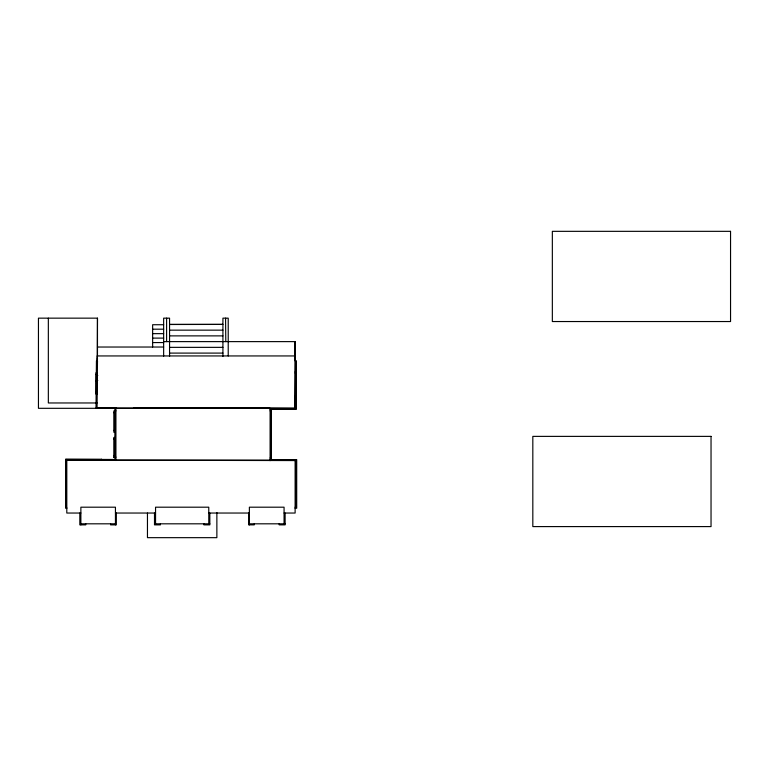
<?xml version="1.0" encoding="UTF-8"?>
<svg xmlns="http://www.w3.org/2000/svg" width="769" height="769" viewBox="0 0 769 769"><rect width="100%" height="100%" fill="white"/><g stroke="black" fill="none" stroke-linecap="round" stroke-linejoin="round"><path stroke-width="1.15" d="M295.238 360.671L295.296 341.619L163.643 341.619M97.259 361.151L97.471 318.155L38.45 318.155L38.45 408.31L114.744 408.31L96.106 408.32L96.74 408.31M97.375 361.449L97.394 357.796M115.917 408.156L97.057 408.301L97.48 360.911L96.433 360.901L96.01 408.291L115.917 408.281M97.057 408.31L114.802 408.022M96.106 408.32L295.296 408.426L138.42 407.954M169.555 324.499L222.923 324.412L169.555 324.412M163.643 324.729L152.637 324.729L152.637 347.03M152.637 329.19L163.643 329.19M169.555 330.151L222.923 330.151M152.637 333.65L163.643 333.65M169.555 335.88L222.923 335.88M152.637 338.11L163.643 338.11M152.637 342.57L163.643 342.57M97.471 347.03L163.643 347.03M169.555 347.357L222.923 347.357M169.555 353.096L222.923 353.096M295.296 360.911L296.344 360.911L296.344 409.358L270.102 409.358M97.375 361.959L97.471 358.517M295.296 371.465L296.344 371.465M295.296 372.388L296.344 372.388M295.296 373.205L296.344 373.205M295.815 374.138L296.344 374.138M96.029 374.493L97.077 374.493M96.548 375.185L97.077 375.185M97.077 375.541L97.778 375.541M97.077 380.424L97.778 380.424M96.029 380.78L97.077 380.78M97.077 381.126L97.384 383.414M96.029 392.036L96.548 392.084M96.029 392.19L96.548 392.142M97.077 393.834L96.029 393.834L97.077 393.939M295.815 396.083L296.344 396.083M295.296 396.17L296.344 396.17M295.296 397.823L296.344 397.823M295.296 397.919L296.344 397.919M97.057 402.966L48.341 402.966L48.341 318.155M296.344 408.31L137.286 407.954M271.274 408.829L295.815 408.829L295.815 360.911M115.917 410.848L113.822 410.982L113.822 432.226L114.869 432.178M270.102 410.848L270.803 410.848L270.803 457.988L270.102 457.988M113.822 412.674L114.35 412.674M113.822 430.429L114.35 430.429M114.869 437.426L113.822 437.484L113.822 457.315L114.869 457.315M113.822 457.267L115.917 457.142M101.489 459.372L65.75 459.333L114.869 459.478L114.869 408.156M270.102 459.622L296.699 459.622L296.699 508.232L295.065 508.232M66.797 459.833L66.096 459.833L66.096 507.886L66.797 507.886M271.274 459.977L295.825 459.977M80.87 513.038L66.797 513.038L66.797 460.141L295.123 460.141M65.75 460.295L66.797 460.285M66.797 460.487L65.75 460.4L66.797 460.535M295.123 460.669L295.652 460.669M295.123 507.194L295.652 507.194L295.652 459.622M66.797 508.232L65.75 508.232L65.75 459.237M115.446 513.038L155.549 513.038M208.774 513.038L249.377 513.038M284.069 513.038L295.123 513.038L295.123 459.622M80.87 523.814L115.446 523.814M154.502 523.814L209.822 523.814M249.377 523.814L285.116 523.814M66.797 460.141L295.123 460.564M133.47 407.964L269.054 408.31M96.154 392.459L96.673 392.459M114.744 408.291L97.057 408.051L270.102 408.31L270.102 460.669M97.471 361.959L97.163 355.941L295.296 355.941L294.777 408.406L295.296 408.31L295.296 341.619M225.567 318.155L225.788 341.619M295.094 341.619L295.094 360.671M285.116 513.029L285.116 524.862L279.195 524.862L279.195 523.814M284.069 523.814L284.069 507.194L249.377 507.194L249.377 524.862M271.428 409.358L271.428 459.622M254.26 523.814L254.26 524.862L248.627 524.862L248.627 512.99M228.22 355.98L228.22 318.155L222.923 318.155L222.923 356.412M216.868 512.51L216.868 537.666L147.456 537.666L147.456 513.048M209.822 513.029L209.822 524.862L203.9 524.862L203.9 523.814M208.774 523.814L208.774 507.194L155.549 507.194L155.549 523.814M169.555 356.412L169.555 318.155L163.643 318.155L163.643 356.22M166.604 318.155L166.604 341.619M160.423 523.814L160.423 524.862L154.502 524.862L154.502 513.029M116.321 512.99L116.321 524.862L110.573 524.862L110.573 523.814M115.917 407.974L115.917 460.525M115.446 524.862L115.446 507.194L80.87 507.194L80.87 524.862M101.489 459.237L101.489 460.496M97.471 318.155L97.471 356.22M97.384 375.541L97.384 380.424M97.077 393.776L97.077 372.744L96.029 372.744L96.029 393.939M96.548 374.493L96.548 383.846M85.744 523.814L85.744 524.862L79.822 524.862L79.822 512.99M730.55 231.334L552.344 231.334L552.344 321.538L730.55 321.538L730.55 231.334M711.037 436.379L532.821 436.379L532.821 526.592L711.037 526.592L711.037 436.379M114.35 439.176L113.822 439.176L114.35 439.234M114.35 455.517L113.822 455.517L114.35 455.575"/></g></svg>
